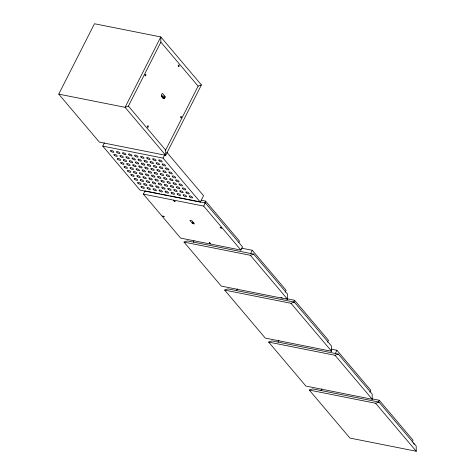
<?xml version="1.0" encoding="UTF-8"?>
<svg xmlns="http://www.w3.org/2000/svg" width="475" height="475" viewBox="0 0 475 475"><rect width="100%" height="100%" fill="white"/><g stroke="black" fill="none" stroke-linecap="round" stroke-linejoin="round"><path stroke-width="0.71" d="M58.746 94.133L94.454 23.75L160.793 36.937L201.418 84.93L165.716 155.307L99.376 142.12L58.746 94.133L125.085 107.32L128.398 106.121L160.859 42.138L160.793 36.937L125.085 107.32L165.716 155.307L165.644 150.112L198.105 86.129L201.418 84.93M166.79 152.273L203.555 195.7L200.308 202.101L140 190.113L102.76 146.122L104.381 142.922M164.534 98.402L165.021 97.44A0.766 0.451 -78.8 0 0 165.003 96.401L162.634 93.605A0.766 0.451 -78.8 0 0 161.975 93.842L161.488 94.804A0.766 0.451 -78.8 0 0 161.5 95.843L163.869 98.64A0.766 0.451 -78.8 0 0 164.534 98.402L162.361 97.969M170.442 195.967L205.319 202.902L242.559 246.893L240.938 250.093L180.631 238.106L143.391 194.115L145.012 190.914L159.541 193.8M200.308 202.101L163.067 158.11L164.688 154.909M192.292 223.292L189.834 220.311L191.924 220.804L194.465 223.957L192.292 223.292L192.945 222.009M193.236 223.814L193.883 222.532M204.648 203.021L205.622 201.103L201.275 200.236M240.938 250.093L203.698 206.102L205.319 202.902M193.361 242.102L194.014 240.825M238.83 242.375L239.477 241.092L205.622 201.103M250.658 253.49L252.278 250.289L241.401 248.128M236.336 290.813L237.31 288.895M285.16 292.202L286.134 290.284L252.278 250.289M293.627 302.201L294.601 300.283L285.897 298.549M278.006 342.083L278.979 340.159M327.483 342.19L328.457 340.272L294.601 300.283M335.297 353.471L336.923 350.271L331.117 349.119M320.975 390.794L321.949 388.871M369.805 392.184L370.779 390.266L336.923 350.271M378.266 402.183L379.24 400.259L371.99 398.822M412.128 442.172L413.102 440.254L379.24 400.259M184.015 242.102L187.334 240.902L253.674 254.089L287.529 294.084L287.595 299.28L221.261 286.092L184.015 242.102L250.355 255.289L253.674 254.089M224.645 290.094L227.958 288.895L294.298 302.082L331.544 346.073L331.609 351.268L265.276 338.081L224.645 290.094L290.985 303.282L294.298 302.082M268.66 342.083L271.973 340.884L338.313 354.071L372.168 394.06L372.24 399.261L305.9 386.074L268.66 342.083L335 355.27L338.313 354.071M309.284 390.07L312.603 388.871L378.943 402.058L416.183 446.049L416.254 451.25L349.915 438.063L309.284 390.07L375.624 403.257L378.943 402.058M165.003 96.401L161.387 95.683A0.766 0.451 -78.8 0 1 161.53 96.152M161.399 96.722L165.021 97.44M102.76 146.122L163.067 158.11M160.995 194.091L168.987 195.682M143.391 194.115L203.698 206.102M280.82 297.54L282.269 297.831M413.286 443.81L414.491 444.054M160.859 42.138L198.105 86.129M128.398 106.121L165.644 150.112M250.355 255.289L287.595 299.28M290.985 303.282L331.609 351.268M335 355.27L372.24 399.261M375.624 403.257L416.254 451.25M162.854 216.042L164.184 216.772L162.854 216.042M173.725 200.741L175.055 201.471L173.725 200.741M209.273 242.731L210.603 243.467L209.273 242.731M220.145 227.43L221.475 228.166L220.145 227.43M145.718 75.679A0.766 0.451 -78.8 0 0 145.706 74.409A0.766 0.451 -78.8 0 0 145.006 75.299A0.766 0.451 -78.8 0 0 145.718 75.679M181.272 117.669A0.766 0.451 -78.8 0 0 181.254 116.399A0.766 0.451 -78.8 0 0 180.559 117.289A0.766 0.451 -78.8 0 0 181.272 117.669M178.915 66.28A0.766 0.451 -78.8 0 0 178.897 65.01A0.766 0.451 -78.8 0 0 178.202 65.9A0.766 0.451 -78.8 0 0 178.915 66.28M148.075 127.068A0.766 0.451 -78.8 0 0 148.058 125.792A0.766 0.451 -78.8 0 0 147.363 126.683A0.766 0.451 -78.8 0 0 148.075 127.068M141.289 187.174A1.912 0.659 26.9 0 0 144.252 188.278A1.912 0.659 26.9 0 0 142.399 186.485A1.912 0.659 26.9 0 0 141.289 187.174M138.023 183.285A1.912 0.659 26.9 0 0 140.927 184.235A1.912 0.659 26.9 0 0 138.837 182.424A1.912 0.659 26.9 0 0 138.023 183.285M134.639 179.283A1.912 0.659 26.9 0 0 137.542 180.233A1.912 0.659 26.9 0 0 135.446 178.428A1.912 0.659 26.9 0 0 134.639 179.283M131.254 175.287A1.912 0.659 26.9 0 0 134.158 176.231A1.912 0.659 26.9 0 0 132.062 174.426A1.912 0.659 26.9 0 0 131.254 175.287M127.87 171.285A1.912 0.659 26.9 0 0 130.768 172.235A1.912 0.659 26.9 0 0 128.678 170.43A1.912 0.659 26.9 0 0 127.87 171.285M124.48 167.283A1.912 0.659 26.9 0 0 127.383 168.233A1.912 0.659 26.9 0 0 125.293 166.428A1.912 0.659 26.9 0 0 124.48 167.283M121.095 163.287A1.912 0.659 26.9 0 0 123.999 164.237A1.912 0.659 26.9 0 0 121.909 162.432A1.912 0.659 26.9 0 0 121.095 163.287M117.711 159.285A1.912 0.659 26.9 0 0 120.614 160.235A1.912 0.659 26.9 0 0 118.518 158.43A1.912 0.659 26.9 0 0 117.711 159.285M114.327 155.289A1.912 0.659 26.9 0 0 117.224 156.239A1.912 0.659 26.9 0 0 115.134 154.428A1.912 0.659 26.9 0 0 114.327 155.289M110.942 151.287A1.912 0.659 26.9 0 0 113.84 152.237A1.912 0.659 26.9 0 0 111.75 150.433A1.912 0.659 26.9 0 0 110.942 151.287M147.44 188.48A1.912 0.659 26.9 0 0 150.343 189.43A1.912 0.659 26.9 0 0 148.253 187.625A1.912 0.659 26.9 0 0 147.44 188.48M144.056 184.484A1.912 0.659 26.9 0 0 146.959 185.428A1.912 0.659 26.9 0 0 144.863 183.623A1.912 0.659 26.9 0 0 144.056 184.484M140.671 180.482A1.912 0.659 26.9 0 0 143.575 181.432A1.912 0.659 26.9 0 0 141.479 179.627A1.912 0.659 26.9 0 0 140.671 180.482M137.287 176.48A1.912 0.659 26.9 0 0 140.184 177.43A1.912 0.659 26.9 0 0 138.094 175.625A1.912 0.659 26.9 0 0 137.287 176.48M133.897 172.484A1.912 0.659 26.9 0 0 136.8 173.434A1.912 0.659 26.9 0 0 134.71 171.629A1.912 0.659 26.9 0 0 133.897 172.484M130.512 168.482A1.912 0.659 26.9 0 0 133.416 169.433A1.912 0.659 26.9 0 0 131.326 167.627A1.912 0.659 26.9 0 0 130.512 168.482M127.128 164.487A1.912 0.659 26.9 0 0 130.031 165.437A1.912 0.659 26.9 0 0 127.935 163.626A1.912 0.659 26.9 0 0 127.128 164.487M123.743 160.485A1.912 0.659 26.9 0 0 126.641 161.435A1.912 0.659 26.9 0 0 124.551 159.63A1.912 0.659 26.9 0 0 123.743 160.485M120.353 156.489A1.912 0.659 26.9 0 0 123.257 157.439A1.912 0.659 26.9 0 0 121.167 155.628A1.912 0.659 26.9 0 0 120.353 156.489M116.969 152.487A1.912 0.659 26.9 0 0 119.872 153.437A1.912 0.659 26.9 0 0 117.782 151.632A1.912 0.659 26.9 0 0 116.969 152.487M123.001 153.686A1.912 0.659 26.9 0 0 125.905 154.636A1.912 0.659 26.9 0 0 123.809 152.831A1.912 0.659 26.9 0 0 123.001 153.686M126.386 157.688A1.912 0.659 26.9 0 0 129.289 158.638A1.912 0.659 26.9 0 0 127.199 156.827A1.912 0.659 26.9 0 0 126.386 157.688M129.77 161.684A1.912 0.659 26.9 0 0 132.673 162.634A1.912 0.659 26.9 0 0 130.583 160.829A1.912 0.659 26.9 0 0 129.77 161.684M133.16 165.686A1.912 0.659 26.9 0 0 136.058 166.636A1.912 0.659 26.9 0 0 133.968 164.825A1.912 0.659 26.9 0 0 133.16 165.686M136.545 169.682A1.912 0.659 26.9 0 0 139.448 170.632A1.912 0.659 26.9 0 0 137.352 168.827A1.912 0.659 26.9 0 0 136.545 169.682M139.929 173.684A1.912 0.659 26.9 0 0 142.833 174.634A1.912 0.659 26.9 0 0 140.737 172.823A1.912 0.659 26.9 0 0 139.929 173.684M143.313 177.68A1.912 0.659 26.9 0 0 146.217 178.63A1.912 0.659 26.9 0 0 144.127 176.825A1.912 0.659 26.9 0 0 143.313 177.68M146.698 181.682A1.912 0.659 26.9 0 0 149.601 182.632A1.912 0.659 26.9 0 0 147.511 180.827A1.912 0.659 26.9 0 0 146.698 181.682M150.088 185.678A1.912 0.659 26.9 0 0 152.986 186.627A1.912 0.659 26.9 0 0 150.896 184.822A1.912 0.659 26.9 0 0 150.088 185.678M153.473 189.679A1.912 0.659 26.9 0 0 156.376 190.629A1.912 0.659 26.9 0 0 154.28 188.824A1.912 0.659 26.9 0 0 153.473 189.679M159.505 190.879A1.912 0.659 26.9 0 0 162.402 191.829A1.912 0.659 26.9 0 0 160.312 190.024A1.912 0.659 26.9 0 0 159.505 190.879M156.115 186.877A1.912 0.659 26.9 0 0 159.018 187.827A1.912 0.659 26.9 0 0 156.928 186.022A1.912 0.659 26.9 0 0 156.115 186.877M152.73 182.881A1.912 0.659 26.9 0 0 155.634 183.831A1.912 0.659 26.9 0 0 153.544 182.02A1.912 0.659 26.9 0 0 152.73 182.881M149.346 178.879A1.912 0.659 26.9 0 0 152.249 179.829A1.912 0.659 26.9 0 0 150.153 178.024A1.912 0.659 26.9 0 0 149.346 178.879M145.962 174.883A1.912 0.659 26.9 0 0 148.859 175.833A1.912 0.659 26.9 0 0 146.769 174.022A1.912 0.659 26.9 0 0 145.962 174.883M142.577 170.881A1.912 0.659 26.9 0 0 145.475 171.831A1.912 0.659 26.9 0 0 143.385 170.026A1.912 0.659 26.9 0 0 142.577 170.881M139.27 166.951A1.912 0.659 26.9 0 0 142.114 167.8A1.912 0.659 26.9 0 0 139.893 165.995A1.912 0.659 26.9 0 0 139.27 166.951M135.82 162.901A1.912 0.659 26.9 0 0 138.712 163.828A1.912 0.659 26.9 0 0 136.586 162.017A1.912 0.659 26.9 0 0 135.82 162.901M132.311 158.787A1.912 0.659 26.9 0 0 135.268 159.879A1.912 0.659 26.9 0 0 133.386 158.08A1.912 0.659 26.9 0 0 132.311 158.787M128.974 154.832A1.912 0.659 26.9 0 0 131.907 155.859A1.912 0.659 26.9 0 0 129.924 154.054A1.912 0.659 26.9 0 0 128.974 154.832M147.761 165.187A1.912 0.659 26.9 0 0 150.718 166.274A1.912 0.659 26.9 0 0 148.823 164.475A1.912 0.659 26.9 0 0 147.761 165.187M144.56 161.352A1.912 0.659 26.9 0 0 147.41 162.195A1.912 0.659 26.9 0 0 145.178 160.39A1.912 0.659 26.9 0 0 144.56 161.352M138.379 160.022A1.912 0.659 26.9 0 0 141.318 161.061A1.912 0.659 26.9 0 0 139.359 159.262A1.912 0.659 26.9 0 0 138.379 160.022M141.942 164.172A1.912 0.659 26.9 0 0 144.768 164.985A1.912 0.659 26.9 0 0 142.5 163.18A1.912 0.659 26.9 0 0 141.942 164.172M135.06 156.085A1.912 0.659 26.9 0 0 137.964 157.035A1.912 0.659 26.9 0 0 135.874 155.224A1.912 0.659 26.9 0 0 135.06 156.085M141.093 157.284A1.912 0.659 26.9 0 0 143.996 158.234A1.912 0.659 26.9 0 0 141.9 156.423A1.912 0.659 26.9 0 0 141.093 157.284M147.125 158.484A1.912 0.659 26.9 0 0 150.029 159.434A1.912 0.659 26.9 0 0 147.933 157.623A1.912 0.659 26.9 0 0 147.125 158.484M153.152 159.683A1.912 0.659 26.9 0 0 156.055 160.633A1.912 0.659 26.9 0 0 153.965 158.822A1.912 0.659 26.9 0 0 153.152 159.683M159.184 160.877A1.912 0.659 26.9 0 0 162.088 161.827A1.912 0.659 26.9 0 0 159.998 160.022A1.912 0.659 26.9 0 0 159.184 160.877M162.569 164.878A1.912 0.659 26.9 0 0 165.472 165.828A1.912 0.659 26.9 0 0 163.382 164.023A1.912 0.659 26.9 0 0 162.569 164.878M156.542 163.679A1.912 0.659 26.9 0 0 159.44 164.629A1.912 0.659 26.9 0 0 157.35 162.824A1.912 0.659 26.9 0 0 156.542 163.679M150.51 162.48A1.912 0.659 26.9 0 0 153.413 163.43A1.912 0.659 26.9 0 0 151.317 161.625A1.912 0.659 26.9 0 0 150.51 162.48M153.894 166.482A1.912 0.659 26.9 0 0 156.797 167.432A1.912 0.659 26.9 0 0 154.708 165.621A1.912 0.659 26.9 0 0 153.894 166.482M159.927 167.681A1.912 0.659 26.9 0 0 162.83 168.631A1.912 0.659 26.9 0 0 160.734 166.82A1.912 0.659 26.9 0 0 159.927 167.681M165.959 168.88A1.912 0.659 26.9 0 0 168.857 169.83A1.912 0.659 26.9 0 0 166.767 168.019A1.912 0.659 26.9 0 0 165.959 168.88M169.343 172.876A1.912 0.659 26.9 0 0 172.247 173.826A1.912 0.659 26.9 0 0 170.151 172.021A1.912 0.659 26.9 0 0 169.343 172.876M163.311 171.677A1.912 0.659 26.9 0 0 166.214 172.627A1.912 0.659 26.9 0 0 164.124 170.822A1.912 0.659 26.9 0 0 163.311 171.677M157.278 170.477A1.912 0.659 26.9 0 0 160.182 171.428A1.912 0.659 26.9 0 0 158.092 169.623A1.912 0.659 26.9 0 0 157.278 170.477M151.252 169.278A1.912 0.659 26.9 0 0 154.149 170.228A1.912 0.659 26.9 0 0 152.059 168.423A1.912 0.659 26.9 0 0 151.252 169.278M145.219 168.085A1.912 0.659 26.9 0 0 148.123 169.029A1.912 0.659 26.9 0 0 146.027 167.224A1.912 0.659 26.9 0 0 145.219 168.085M148.604 172.081A1.912 0.659 26.9 0 0 151.507 173.031A1.912 0.659 26.9 0 0 149.417 171.226A1.912 0.659 26.9 0 0 148.604 172.081M154.636 173.28A1.912 0.659 26.9 0 0 157.54 174.23A1.912 0.659 26.9 0 0 155.444 172.425A1.912 0.659 26.9 0 0 154.636 173.28M160.669 174.479A1.912 0.659 26.9 0 0 163.566 175.429A1.912 0.659 26.9 0 0 161.476 173.618A1.912 0.659 26.9 0 0 160.669 174.479M166.695 175.679A1.912 0.659 26.9 0 0 169.599 176.629A1.912 0.659 26.9 0 0 167.509 174.818A1.912 0.659 26.9 0 0 166.695 175.679M172.728 176.878A1.912 0.659 26.9 0 0 175.631 177.828A1.912 0.659 26.9 0 0 173.535 176.017A1.912 0.659 26.9 0 0 172.728 176.878M176.112 180.874A1.912 0.659 26.9 0 0 179.016 181.824A1.912 0.659 26.9 0 0 176.926 180.019A1.912 0.659 26.9 0 0 176.112 180.874M170.086 179.675A1.912 0.659 26.9 0 0 172.983 180.625A1.912 0.659 26.9 0 0 170.893 178.82A1.912 0.659 26.9 0 0 170.086 179.675M164.053 178.475A1.912 0.659 26.9 0 0 166.957 179.425A1.912 0.659 26.9 0 0 164.861 177.62A1.912 0.659 26.9 0 0 164.053 178.475M158.021 177.282A1.912 0.659 26.9 0 0 160.924 178.226A1.912 0.659 26.9 0 0 158.834 176.421A1.912 0.659 26.9 0 0 158.021 177.282M151.988 176.083A1.912 0.659 26.9 0 0 154.892 177.033A1.912 0.659 26.9 0 0 152.802 175.222A1.912 0.659 26.9 0 0 151.988 176.083M155.378 180.078A1.912 0.659 26.9 0 0 158.276 181.028A1.912 0.659 26.9 0 0 156.186 179.223A1.912 0.659 26.9 0 0 155.378 180.078M161.405 181.278A1.912 0.659 26.9 0 0 164.308 182.228A1.912 0.659 26.9 0 0 162.218 180.423A1.912 0.659 26.9 0 0 161.405 181.278M173.47 183.677A1.912 0.659 26.9 0 0 176.373 184.627A1.912 0.659 26.9 0 0 174.277 182.816A1.912 0.659 26.9 0 0 173.47 183.677M179.502 184.876A1.912 0.659 26.9 0 0 182.4 185.826A1.912 0.659 26.9 0 0 180.31 184.015A1.912 0.659 26.9 0 0 179.502 184.876M182.887 188.872A1.912 0.659 26.9 0 0 185.784 189.822A1.912 0.659 26.9 0 0 183.694 188.017A1.912 0.659 26.9 0 0 182.887 188.872M176.854 187.672A1.912 0.659 26.9 0 0 179.758 188.623A1.912 0.659 26.9 0 0 177.662 186.817A1.912 0.659 26.9 0 0 176.854 187.672M170.822 186.479A1.912 0.659 26.9 0 0 173.725 187.423A1.912 0.659 26.9 0 0 171.635 185.618A1.912 0.659 26.9 0 0 170.822 186.479M164.795 185.28A1.912 0.659 26.9 0 0 167.693 186.23A1.912 0.659 26.9 0 0 165.603 184.419A1.912 0.659 26.9 0 0 164.795 185.28M158.763 184.08A1.912 0.659 26.9 0 0 161.666 185.03A1.912 0.659 26.9 0 0 159.57 183.219A1.912 0.659 26.9 0 0 158.763 184.08M162.147 188.076A1.912 0.659 26.9 0 0 165.051 189.026A1.912 0.659 26.9 0 0 162.961 187.221A1.912 0.659 26.9 0 0 162.147 188.076M168.18 189.276A1.912 0.659 26.9 0 0 171.083 190.226A1.912 0.659 26.9 0 0 168.987 188.421A1.912 0.659 26.9 0 0 168.18 189.276M174.212 190.475A1.912 0.659 26.9 0 0 177.11 191.425A1.912 0.659 26.9 0 0 175.02 189.62A1.912 0.659 26.9 0 0 174.212 190.475M180.239 191.674A1.912 0.659 26.9 0 0 183.142 192.624A1.912 0.659 26.9 0 0 181.052 190.819A1.912 0.659 26.9 0 0 180.239 191.674M186.271 192.874A1.912 0.659 26.9 0 0 189.175 193.824A1.912 0.659 26.9 0 0 187.079 192.013A1.912 0.659 26.9 0 0 186.271 192.874M189.656 196.87A1.912 0.659 26.9 0 0 192.559 197.82A1.912 0.659 26.9 0 0 190.469 196.015A1.912 0.659 26.9 0 0 189.656 196.87M183.623 195.676A1.912 0.659 26.9 0 0 186.527 196.62A1.912 0.659 26.9 0 0 184.437 194.815A1.912 0.659 26.9 0 0 183.623 195.676M177.597 194.477A1.912 0.659 26.9 0 0 180.494 195.427A1.912 0.659 26.9 0 0 178.404 193.616A1.912 0.659 26.9 0 0 177.597 194.477M171.564 193.277A1.912 0.659 26.9 0 0 174.467 194.227A1.912 0.659 26.9 0 0 172.372 192.417A1.912 0.659 26.9 0 0 171.564 193.277M165.532 192.078A1.912 0.659 26.9 0 0 168.435 193.028A1.912 0.659 26.9 0 0 166.345 191.217A1.912 0.659 26.9 0 0 165.532 192.078M167.438 182.477A1.912 0.659 26.9 0 0 170.341 183.427A1.912 0.659 26.9 0 0 168.251 181.622A1.912 0.659 26.9 0 0 167.438 182.477"/></g></svg>
